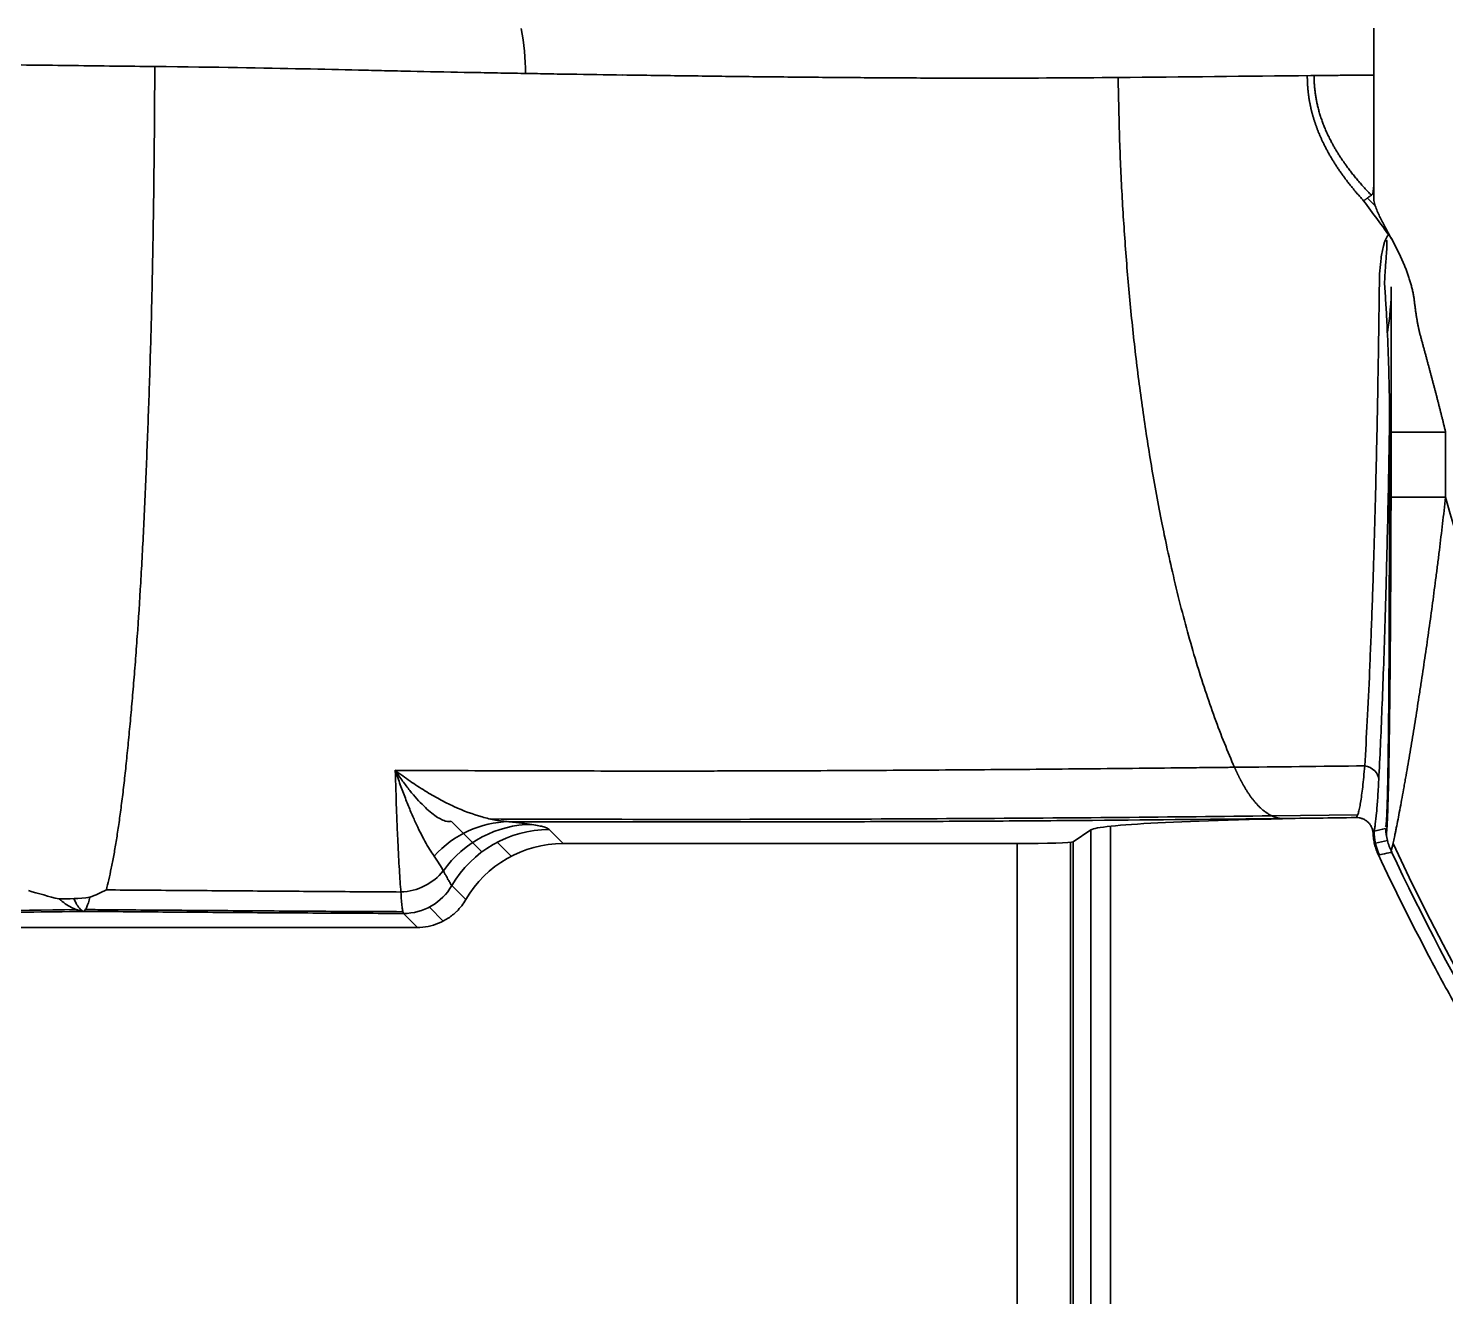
# Model space of a CAD drawing. Header units: millimetres. Extents: x -297 to 297, y -210 to 210.
# Drawn here: x -85.18 to -59.84, y 3 to 25.67 of the extents above; entities that cross this region are included whole.
import ezdxf

# ---------------------------------------------------------------- set-up
doc = ezdxf.new("R2010")
doc.units = ezdxf.units.MM
doc.layers.add('粗实线层', color=7, linetype='Continuous', lineweight=35)

msp = doc.modelspace()

# ---------------------------------------------------------------- linework, layer by layer
at = {"layer": '粗实线层'}
for p, q in [((-61.131, 25.67), (-61.131, 24.835)), ((-61.131, 24.835), (-61.131, 22.832)), ((-60.816, 21.046), (-60.816, 17.29)), ((-60.849, 18.453), (-60.849, 17.29)), ((-59.845, 18.453), (-60.849, 18.453)), ((-59.845, 17.29), (-59.845, 18.453)), ((-59.845, 17.29), (-60.849, 17.29)), ((-77.62, 11.498), (-77.237, 11.115)), ((-65.834, -38.33), (-65.834, 11.407)), ((-62.952, 11.593), (-61.417, 11.61)), ((-75.618, 11.097), (-75.869, 11.348)), ((-66.184, 11.343), (-66.502, 11.13)), ((-66.184, 11.343), (-66.184, -38.33)), ((-60.886, 11.153), (-61.1, 11.106)), ((-77.237, 11.115), (-77.07, 10.948)), ((-76.547, 10.87), (-76.797, 11.12)), ((-67.501, 11.097), (-75.618, 11.097)), ((-67.501, -38.33), (-67.501, 11.097)), ((-66.552, 11.121), (-66.552, -38.33)), ((-66.502, 11.13), (-66.502, -38.33)), ((-61.1, 11.104), (-61.118, 11.1)), ((-77.605, 10.348), (-77.355, 10.098)), ((-78.009, 9.962), (-77.759, 9.713)), ((-78.473, 9.848), (-78.223, 9.599)), ((-78.226, 9.599), (-135.23, 9.599))]:
    msp.add_line(p, q, dxfattribs=at)
msp.add_arc((-20.639, 29.794), 44.284, 204.9684, 259.7773, dxfattribs=at)
for centre, major_axis, ratio, start_param, end_param in [((-61.341, 12.24), (-0.301, 0.016), 0.831005, 3.204373, 4.589838), ((-76.587, 9.481), (-0.18, -2.002), 0.931823, 3.237906, 4.030574), ((-76.177, 9.432), (-0.316, -1.985), 0.976142, 3.303022, 4.239956), ((-59.158, 11.33), (7.035, 0), 0.034921, 2.00497, 3.089233), ((-75.869, 9.339), (-1.421, -1.421), 0.998783, 3.9276, 4.971005), ((-60.119, 11.321), (0.218, -0.981), 0.999361, 4.493702, 4.931076), ((-75.616, 9.086), (-1.423, 1.423), 0.998783, 5.498396, 6.541802), ((-67.501, 11.132), (1, 0), 0.034921, 4.712389, 6.230825), ((-78.55, 11.198), (0.997, 0.123), 0.96164, 4.626582, 5.500981), ((-78.473, 10.853), (0.711, 0.711), 0.998783, 3.9276, 4.971005), ((-78.225, 10.604), (-0.712, 0.712), 0.998783, 3.132727, 3.400209)]:
    msp.add_ellipse(centre, major_axis=major_axis, ratio=ratio, start_param=start_param, end_param=end_param, dxfattribs=at)
for points, degree in [([(-76.369, 25.669), (-76.314, 25.394), (-76.289, 25.126), (-76.289, 24.863)], 3), ([(-82.916, 24.987), (-83.154, 24.989), (-83.634, 24.995), (-84.368, 25.004), (-85.115, 25.013), (-85.87, 25.021), (-86.619, 25.028), (-87.338, 25.033), (-88.031, 25.034), (-88.481, 25.032), (-88.703, 25.031)], 3), ([(-61.131, 24.835), (-62.257, 24.825)], 1), ([(-62.257, 24.824), (-63.404, 24.813), (-64.551, 24.802), (-65.697, 24.791)], 3), ([(-61.131, 22.645), (-61.131, 22.708), (-61.131, 22.77), (-61.131, 22.833)], 3), ([(-60.812, 21.914), (-60.981, 22.139), (-61.147, 22.363), (-61.31, 22.587)], 3), ([(-61.101, 22.49), (-61.149, 22.538), (-61.196, 22.587), (-61.243, 22.636)], 3), ([(-60.886, 20.23), (-60.839, 20.505), (-60.816, 20.777), (-60.816, 21.047)], 3), ([(-61.291, 12.486), (-62.067, 12.478), (-62.842, 12.47), (-63.618, 12.461)], 3), ([(-62.788, 11.545), (-62.565, 11.548), (-62.341, 11.55), (-62.118, 11.553)], 3), ([(-62.118, 11.553), (-61.898, 11.556), (-61.674, 11.56), (-61.445, 11.563)], 3), ([(-61.123, 11.321), (-61.129, 11.301), (-61.136, 11.287), (-61.142, 11.279)], 3), ([(-60.917, 11.367), (-60.986, 11.352), (-61.054, 11.337), (-61.123, 11.321)], 3), ([(-61.047, 10.894), (-61.041, 10.894), (-61.034, 10.894), (-61.029, 10.896)], 3), ([(-84.626, 10.108), (-84.81, 10.152), (-84.994, 10.202), (-85.176, 10.259)], 3), ([(-84.075, 10.137), (-84.271, 10.116), (-84.455, 10.108), (-84.625, 10.108)], 3), ([(-84.076, 10.137), (-83.977, 10.176), (-83.879, 10.22), (-83.781, 10.269)], 3)]:
    msp.add_open_spline(points, degree=degree, dxfattribs=at)
for points, degree, knots in [([(-83.782, 10.272), (-83.752, 10.384), (-83.723, 10.512), (-83.679, 10.728), (-83.664, 10.804), (-83.635, 10.963), (-83.621, 11.047), (-83.593, 11.22), (-83.579, 11.311), (-83.551, 11.5), (-83.538, 11.598), (-83.511, 11.801), (-83.497, 11.907), (-83.471, 12.125), (-83.458, 12.238), (-83.433, 12.471), (-83.421, 12.59), (-83.396, 12.837), (-83.383, 12.964), (-83.359, 13.223), (-83.347, 13.356), (-83.323, 13.629), (-83.311, 13.768), (-83.287, 14.052), (-83.275, 14.198), (-83.252, 14.495), (-83.241, 14.646), (-83.208, 15.11), (-83.187, 15.43), (-83.158, 15.926), (-83.149, 16.093), (-83.131, 16.433), (-83.122, 16.606), (-83.097, 17.128), (-83.081, 17.485), (-83.059, 18.03), (-83.052, 18.213), (-83.037, 18.583), (-83.031, 18.77), (-83.017, 19.147), (-83.011, 19.337), (-82.998, 19.721), (-82.993, 19.915), (-82.976, 20.5), (-82.967, 20.897), (-82.955, 21.499), (-82.951, 21.701), (-82.944, 22.107), (-82.941, 22.311), (-82.932, 22.924), (-82.928, 23.335), (-82.922, 23.954), (-82.92, 24.16), (-82.918, 24.573), (-82.917, 24.78), (-82.916, 24.987)], 3, [0, 0, 0, 0, 0.922497, 0.922497, 1.383746, 1.383746, 1.844995, 1.844995, 2.306243, 2.306243, 2.767492, 2.767492, 3.228741, 3.228741, 3.68999, 3.68999, 4.151238, 4.151238, 4.612487, 4.612487, 5.073736, 5.073736, 5.534984, 5.534984, 5.996233, 5.996233, 6.457482, 6.457482, 7.379979, 7.379979, 7.841228, 7.841228, 8.302476, 8.302476, 9.224974, 9.224974, 9.686223, 9.686223, 10.147471, 10.147471, 10.60872, 10.60872, 11.069969, 11.069969, 11.992466, 11.992466, 12.453715, 12.453715, 12.914963, 12.914963, 13.837461, 13.837461, 14.298709, 14.298709, 14.759958, 14.759958, 14.759958, 14.759958]), ([(-74.549, 24.835), (-74.861, 24.839), (-75.174, 24.844), (-75.645, 24.852), (-75.803, 24.854), (-76.118, 24.86), (-76.276, 24.863), (-76.591, 24.868), (-76.828, 24.872), (-77.067, 24.877), (-77.226, 24.88), (-77.306, 24.881), (-77.707, 24.889), (-78.029, 24.895), (-78.422, 24.904), (-78.5, 24.905), (-78.655, 24.909), (-78.886, 24.914), (-79.426, 24.927), (-80.557, 24.953), (-81.8, 24.975), (-82.916, 24.987)], 3, [0, 0, 0, 0, 1.046103, 1.046103, 1.569154, 1.569154, 2.092206, 2.092206, 2.615257, 2.876783, 2.876783, 3.138308, 3.138308, 4.184411, 4.184411, 4.445937, 4.445937, 4.707463, 5.230514, 6.276617, 8.368823, 8.368823, 8.368823, 8.368823]), ([(-74.549, 24.836), (-74.169, 24.83), (-73.413, 24.82), (-72.667, 24.811), (-72.11, 24.804), (-71.925, 24.802), (-71.556, 24.799), (-71.189, 24.795), (-70.825, 24.792), (-70.462, 24.789), (-70.282, 24.788), (-69.745, 24.784), (-69.389, 24.782), (-68.672, 24.78), (-67.59, 24.778), (-66.472, 24.784), (-65.697, 24.791)], 3, [0, 0, 0, 0, 1.106459, 2.212918, 2.212918, 2.766147, 2.766147, 3.319377, 3.872606, 3.872606, 4.425836, 4.425836, 5.532294, 5.532294, 6.638753, 8.851671, 8.851671, 8.851671, 8.851671]), ([(-61.31, 22.587), (-61.327, 22.606), (-61.361, 22.643), (-61.411, 22.699), (-61.459, 22.756), (-61.506, 22.812), (-61.552, 22.869), (-61.596, 22.925), (-61.639, 22.982), (-61.68, 23.038), (-61.721, 23.095), (-61.759, 23.151), (-61.797, 23.208), (-61.833, 23.264), (-61.868, 23.321), (-61.902, 23.377), (-61.934, 23.433), (-61.965, 23.49), (-61.994, 23.546), (-62.017, 23.592), (-62.034, 23.626), (-62.045, 23.649), (-62.056, 23.672), (-62.066, 23.695), (-62.076, 23.718), (-62.087, 23.741), (-62.096, 23.764), (-62.106, 23.787), (-62.116, 23.81), (-62.125, 23.833), (-62.134, 23.857), (-62.143, 23.88), (-62.151, 23.903), (-62.16, 23.926), (-62.168, 23.949), (-62.176, 23.972), (-62.183, 23.995), (-62.191, 24.018), (-62.198, 24.041), (-62.205, 24.064), (-62.212, 24.087), (-62.219, 24.11), (-62.225, 24.133), (-62.231, 24.156), (-62.237, 24.179), (-62.243, 24.203), (-62.249, 24.226), (-62.254, 24.249), (-62.259, 24.272), (-62.264, 24.295), (-62.269, 24.318), (-62.273, 24.341), (-62.277, 24.364), (-62.281, 24.387), (-62.285, 24.41), (-62.289, 24.433), (-62.292, 24.456), (-62.295, 24.479), (-62.298, 24.502), (-62.301, 24.525), (-62.303, 24.548), (-62.306, 24.571), (-62.308, 24.594), (-62.31, 24.617), (-62.311, 24.64), (-62.313, 24.663), (-62.314, 24.686), (-62.315, 24.709), (-62.316, 24.732), (-62.316, 24.755), (-62.317, 24.778), (-62.317, 24.801), (-62.317, 24.816), (-62.317, 24.824)], 3, [0, 0, 0, 0, 0.076237, 0.151572, 0.226017, 0.299588, 0.372298, 0.444162, 0.515197, 0.585418, 0.65484, 0.723481, 0.791358, 0.858489, 0.924891, 0.990582, 1.055583, 1.119912, 1.18359, 1.246637, 1.272272, 1.297812, 1.323259, 1.348613, 1.373877, 1.399052, 1.42414, 1.449141, 1.474059, 1.498893, 1.523646, 1.54832, 1.572915, 1.597434, 1.621878, 1.646249, 1.670549, 1.694779, 1.71894, 1.743035, 1.767065, 1.791032, 1.814937, 1.838783, 1.862571, 1.886303, 1.909981, 1.933606, 1.95718, 1.980705, 2.004182, 2.027615, 2.051004, 2.074351, 2.097658, 2.120927, 2.14416, 2.167359, 2.190525, 2.21366, 2.236767, 2.259847, 2.282902, 2.305934, 2.328945, 2.351937, 2.374911, 2.39787, 2.420816, 2.44375, 2.466674, 2.489591, 2.512502, 2.512502, 2.512502, 2.512502]), ([(-62.195, 24.824), (-62.199, 24.237), (-61.895, 23.655), (-61.641, 23.168), (-61.172, 22.687)], 2, [0, 0, 0, 1.213578, 1.213578, 2.427156, 2.427156, 2.427156]), ([(-61.172, 22.687), (-61.145, 22.705), (-61.141, 22.738), (-61.136, 22.785), (-61.131, 22.832)], 2, [0, 0, 0, 0.0607702, 0.0607702, 0.1558263, 0.1558263, 0.1558263]), ([(-61.172, 22.687), (-61.177, 22.684), (-61.187, 22.677), (-61.201, 22.666), (-61.215, 22.657), (-61.228, 22.647), (-61.241, 22.638), (-61.254, 22.628), (-61.266, 22.62), (-61.277, 22.611), (-61.289, 22.603), (-61.3, 22.595), (-61.307, 22.59), (-61.31, 22.587)], 3, [0, 0, 0, 0, 0.0175942, 0.0347633, 0.0515083, 0.0678304, 0.0837305, 0.0992096, 0.1142687, 0.1289087, 0.1431305, 0.1569351, 0.1703232, 0.1703232, 0.1703232, 0.1703232]), ([(-61.131, 22.645), (-61.131, 22.628), (-61.13, 22.611), (-61.124, 22.578), (-61.121, 22.561), (-61.112, 22.529), (-61.108, 22.512), (-61.097, 22.48), (-61.091, 22.464), (-61.073, 22.417), (-61.06, 22.386), (-61.032, 22.324), (-61.017, 22.294), (-60.994, 22.249), (-60.986, 22.234), (-60.971, 22.204), (-60.947, 22.159), (-60.924, 22.114), (-60.876, 22.024), (-60.844, 21.965), (-60.812, 21.905)], 3, [0, 0, 0, 0, 0.0506953, 0.0506953, 0.1013907, 0.1013907, 0.152086, 0.152086, 0.2027814, 0.2027814, 0.3041721, 0.3041721, 0.4055627, 0.4055627, 0.4562581, 0.4562581, 0.5069534, 0.6083441, 0.6083441, 0.8111255, 0.8111255, 0.8111255, 0.8111255]), ([(-60.864, 21.983), (-60.871, 21.977), (-60.877, 21.969), (-60.888, 21.954), (-60.893, 21.946), (-60.907, 21.922), (-60.914, 21.905), (-60.928, 21.87), (-60.935, 21.852), (-60.946, 21.817), (-60.951, 21.798), (-60.965, 21.744), (-60.973, 21.707), (-60.987, 21.633), (-60.993, 21.596), (-61.008, 21.485), (-61.016, 21.411), (-61.026, 21.261), (-61.029, 21.186), (-61.029, 21.111)], 3, [0, 0, 0, 0, 0.0281269, 0.0281269, 0.0562538, 0.0562538, 0.1125077, 0.1125077, 0.1687615, 0.1687615, 0.2250154, 0.2250154, 0.337523, 0.337523, 0.4500307, 0.4500307, 0.6750461, 0.6750461, 0.9000615, 0.9000615, 0.9000615, 0.9000615]), ([(-60.9, 21.881), (-60.897, 21.873), (-60.896, 21.865), (-60.895, 21.848), (-60.894, 21.84), (-60.894, 21.815), (-60.894, 21.799), (-60.895, 21.749), (-60.897, 21.716), (-60.902, 21.651), (-60.904, 21.618), (-60.909, 21.553), (-60.911, 21.52), (-60.919, 21.423), (-60.923, 21.358), (-60.929, 21.261), (-60.931, 21.229), (-60.934, 21.165), (-60.935, 21.133), (-60.937, 21.1)], 3, [0, 0, 0, 0, 0.0244583, 0.0244583, 0.0489167, 0.0489167, 0.0978334, 0.0978334, 0.1956667, 0.1956667, 0.2935001, 0.2935001, 0.3913334, 0.3913334, 0.5870002, 0.5870002, 0.6848335, 0.6848335, 0.7826669, 0.7826669, 0.7826669, 0.7826669]), ([(-59.845, 18.453), (-59.847, 18.462), (-59.852, 18.481), (-59.859, 18.51), (-59.866, 18.539), (-59.873, 18.567), (-59.88, 18.596), (-59.887, 18.625), (-59.894, 18.654), (-59.901, 18.683), (-59.909, 18.711), (-59.916, 18.74), (-59.923, 18.769), (-59.93, 18.798), (-59.938, 18.827), (-59.945, 18.856), (-59.952, 18.885), (-59.96, 18.914), (-59.967, 18.944), (-59.975, 18.973), (-59.982, 19.002), (-59.99, 19.031), (-59.997, 19.061), (-60.005, 19.09), (-60.013, 19.12), (-60.02, 19.149), (-60.028, 19.179), (-60.036, 19.208), (-60.044, 19.238), (-60.051, 19.268), (-60.059, 19.297), (-60.067, 19.327), (-60.075, 19.357), (-60.083, 19.387), (-60.091, 19.417), (-60.099, 19.447), (-60.107, 19.477), (-60.115, 19.508), (-60.123, 19.538), (-60.131, 19.568), (-60.139, 19.599), (-60.147, 19.629), (-60.156, 19.66), (-60.164, 19.69), (-60.172, 19.721), (-60.18, 19.752), (-60.189, 19.783), (-60.197, 19.814), (-60.205, 19.845), (-60.214, 19.876), (-60.222, 19.907), (-60.231, 19.938), (-60.239, 19.969), (-60.248, 20.001), (-60.256, 20.032), (-60.265, 20.064), (-60.273, 20.095), (-60.282, 20.127), (-60.291, 20.159), (-60.299, 20.189), (-60.307, 20.217), (-60.313, 20.243), (-60.32, 20.27), (-60.326, 20.298), (-60.332, 20.326), (-60.338, 20.354), (-60.344, 20.383), (-60.349, 20.413), (-60.354, 20.443), (-60.359, 20.473), (-60.365, 20.504), (-60.369, 20.535), (-60.374, 20.567), (-60.379, 20.599), (-60.383, 20.632), (-60.388, 20.665), (-60.392, 20.698), (-60.397, 20.733), (-60.401, 20.767), (-60.406, 20.802), (-60.41, 20.838), (-60.415, 20.873), (-60.421, 20.909), (-60.428, 20.944), (-60.435, 20.98), (-60.444, 21.016), (-60.452, 21.051), (-60.462, 21.087), (-60.472, 21.123), (-60.483, 21.159), (-60.494, 21.195), (-60.506, 21.231), (-60.518, 21.267), (-60.531, 21.303), (-60.545, 21.339), (-60.559, 21.375), (-60.573, 21.411), (-60.588, 21.447), (-60.603, 21.483), (-60.619, 21.52), (-60.635, 21.556), (-60.652, 21.592), (-60.668, 21.628), (-60.686, 21.664), (-60.703, 21.7), (-60.721, 21.736), (-60.738, 21.772), (-60.756, 21.808), (-60.775, 21.843), (-60.793, 21.879), (-60.806, 21.902), (-60.812, 21.914)], 3, [0, 0, 0, 0, 0.029431, 0.058894, 0.088391, 0.117923, 0.147492, 0.177099, 0.206744, 0.23643, 0.266158, 0.295929, 0.325744, 0.355604, 0.385511, 0.415466, 0.44547, 0.475524, 0.505629, 0.535787, 0.565998, 0.596264, 0.626585, 0.656963, 0.687399, 0.717894, 0.748448, 0.779063, 0.80974, 0.84048, 0.871284, 0.902152, 0.933086, 0.964087, 0.995155, 1.026292, 1.057498, 1.088774, 1.120121, 1.15154, 1.183033, 1.214598, 1.246239, 1.277954, 1.309746, 1.341615, 1.373562, 1.405587, 1.437691, 1.469876, 1.502141, 1.534488, 1.566918, 1.59943, 1.632026, 1.664707, 1.697473, 1.730325, 1.763263, 1.796289, 1.823315, 1.850727, 1.878536, 1.906748, 1.935371, 1.964413, 1.993878, 2.023773, 2.054103, 2.084873, 2.116088, 2.147751, 2.179865, 2.212434, 2.245462, 2.278949, 2.312899, 2.347313, 2.382192, 2.417539, 2.453294, 2.48922, 2.525303, 2.561553, 2.59798, 2.634592, 2.671397, 2.7084, 2.745606, 2.78302, 2.820645, 2.858484, 2.896536, 2.934803, 2.973285, 3.011979, 3.050884, 3.089997, 3.129315, 3.168812, 3.208427, 3.248147, 3.287961, 3.327856, 3.367819, 3.407832, 3.447879, 3.487941, 3.527995, 3.568018, 3.607983, 3.607983, 3.607983, 3.607983]), ([(-61.029, 21.111), (-61.031, 21), (-61.032, 20.89), (-61.034, 20.726), (-61.035, 20.671), (-61.036, 20.562), (-61.04, 20.289), (-61.044, 20.021), (-61.054, 19.384), (-61.061, 18.969), (-61.078, 18.158), (-61.096, 17.366), (-61.117, 16.611), (-61.129, 16.197), (-61.131, 16.151), (-61.134, 16.06), (-61.135, 16.014), (-61.139, 15.878), (-61.148, 15.609), (-61.157, 15.347), (-61.167, 15.09), (-61.17, 15.005), (-61.176, 14.837), (-61.18, 14.754), (-61.19, 14.507), (-61.196, 14.346), (-61.217, 13.875), (-61.231, 13.577), (-61.26, 13.009), (-61.276, 12.74), (-61.291, 12.486)], 3, [0, 0, 0, 0, 0.269671, 0.269671, 0.404506, 0.404506, 0.539342, 1.078683, 1.078683, 2.157367, 2.157367, 3.23605, 4.314734, 4.314734, 4.449569, 4.449569, 4.584405, 4.584405, 4.854075, 5.393417, 5.393417, 5.663088, 5.663088, 5.932759, 5.932759, 6.4721, 6.4721, 7.550784, 7.550784, 8.629467, 8.629467, 8.629467, 8.629467]), ([(-60.937, 21.098), (-60.929, 20.986), (-60.921, 20.874), (-60.908, 20.65), (-60.901, 20.539), (-60.884, 20.205), (-60.874, 19.984), (-60.859, 19.543), (-60.854, 19.323), (-60.847, 18.887), (-60.847, 18.669), (-60.849, 18.453)], 3, [0, 0, 0, 0, 0.33087, 0.33087, 0.661741, 0.661741, 1.323482, 1.323482, 1.985222, 1.985222, 2.646963, 2.646963, 2.646963, 2.646963]), ([(-61.04, 12.24), (-61.03, 12.435), (-61.01, 12.843), (-60.982, 13.504), (-60.955, 14.214), (-60.938, 14.721), (-60.922, 15.244), (-60.914, 15.514), (-60.905, 15.863), (-60.903, 15.933), (-60.9, 16.074), (-60.894, 16.287), (-60.889, 16.503), (-60.879, 16.938), (-60.866, 17.529), (-60.855, 18.142), (-60.849, 18.453)], 3, [0, 0, 0, 0, 0.77704, 1.55408, 2.33112, 3.10816, 3.10816, 3.885201, 3.885201, 4.079461, 4.079461, 4.273721, 4.662241, 4.662241, 5.439281, 6.216321, 6.216321, 6.216321, 6.216321]), ([(-60.849, 17.29), (-60.849, 17.015), (-60.85, 16.74), (-60.85, 16.19), (-60.851, 15.914), (-60.852, 15.365), (-60.853, 15.092), (-60.855, 14.682), (-60.855, 14.546), (-60.857, 14.274), (-60.857, 14.138), (-60.859, 13.867), (-60.86, 13.733), (-60.862, 13.466), (-60.864, 13.333), (-60.866, 13.071), (-60.868, 12.941), (-60.871, 12.684), (-60.873, 12.557), (-60.876, 12.401), (-60.876, 12.37), (-60.877, 12.309), (-60.878, 12.278), (-60.88, 12.188), (-60.881, 12.129), (-60.884, 12.015), (-60.885, 11.959), (-60.888, 11.852), (-60.89, 11.8), (-60.892, 11.738), (-60.892, 11.726), (-60.893, 11.702), (-60.894, 11.69), (-60.895, 11.655), (-60.896, 11.633), (-60.899, 11.57), (-60.901, 11.533), (-60.903, 11.493), (-60.904, 11.486), (-60.905, 11.471), (-60.906, 11.465), (-60.907, 11.446), (-60.909, 11.435), (-60.912, 11.409), (-60.914, 11.4), (-60.917, 11.399)], 3, [0, 0, 0, 0, 0.736655, 0.736655, 1.473311, 1.473311, 2.209966, 2.209966, 2.578294, 2.578294, 2.946622, 2.946622, 3.314949, 3.314949, 3.683277, 3.683277, 4.051605, 4.051605, 4.419932, 4.419932, 4.512014, 4.512014, 4.604096, 4.604096, 4.78826, 4.78826, 4.972424, 4.972424, 5.156588, 5.156588, 5.202629, 5.202629, 5.24867, 5.24867, 5.340751, 5.340751, 5.524915, 5.524915, 5.570956, 5.570956, 5.616997, 5.616997, 5.709079, 5.709079, 5.893243, 5.893243, 5.893243, 5.893243]), ([(-60.82, 17.29), (-60.822, 16.918), (-60.823, 16.546), (-60.826, 15.81), (-60.828, 15.445), (-60.833, 14.716), (-60.836, 14.352), (-60.843, 13.638), (-60.847, 13.286), (-60.857, 12.604), (-60.863, 12.272), (-60.875, 11.825), (-60.879, 11.687), (-60.889, 11.447), (-60.895, 11.343), (-60.902, 11.26), (-60.903, 11.249), (-60.904, 11.239)], 3, [0, 0, 0, 0, 1.006483, 1.006483, 1.997735, 1.997735, 2.988988, 2.988988, 3.98024, 3.98024, 4.971492, 4.971492, 5.467118, 5.467118, 5.962745, 5.962745, 6.053006, 6.053006, 6.053006, 6.053006]), ([(-60.822, 10.973), (-60.82, 10.974), (-60.816, 10.982), (-60.808, 11.007), (-60.803, 11.026), (-60.796, 11.055), (-60.794, 11.061), (-60.791, 11.074), (-60.786, 11.095), (-60.781, 11.118), (-60.77, 11.167), (-60.762, 11.204), (-60.749, 11.265), (-60.745, 11.287), (-60.735, 11.332), (-60.731, 11.355), (-60.716, 11.427), (-60.706, 11.478), (-60.676, 11.637), (-60.654, 11.752), (-60.62, 11.937), (-60.608, 12.001), (-60.591, 12.098), (-60.585, 12.131), (-60.573, 12.197), (-60.567, 12.231), (-60.538, 12.399), (-60.514, 12.537), (-60.466, 12.818), (-60.443, 12.961), (-60.395, 13.253), (-60.371, 13.401), (-60.336, 13.626), (-60.324, 13.701), (-60.307, 13.815), (-60.301, 13.853), (-60.289, 13.93), (-60.283, 13.968), (-60.254, 14.159), (-60.231, 14.313), (-60.164, 14.775), (-60.12, 15.086), (-60.057, 15.555), (-60.037, 15.712), (-60.006, 15.948), (-59.996, 16.027), (-59.976, 16.185), (-59.966, 16.263), (-59.918, 16.658), (-59.881, 16.974), (-59.845, 17.29)], 3, [0, 0, 0, 0, 0.199869, 0.199869, 0.399738, 0.399738, 0.449705, 0.449705, 0.499673, 0.599607, 0.599607, 0.799476, 0.799476, 0.899411, 0.899411, 0.999345, 0.999345, 1.199214, 1.199214, 1.598953, 1.598953, 1.798822, 1.798822, 1.898756, 1.898756, 1.998691, 1.998691, 2.398429, 2.398429, 2.798167, 2.798167, 3.197905, 3.197905, 3.397774, 3.397774, 3.497709, 3.497709, 3.597643, 3.597643, 3.997382, 3.997382, 4.796858, 4.796858, 5.196596, 5.196596, 5.396465, 5.396465, 5.596334, 5.596334, 6.395811, 6.395811, 6.395811, 6.395811]), ([(-28.267, -12.501), (-32.538, -11.73), (-36.6, -10.08), (-43.998, -5.74), (-47.372, -3.072), (-54.809, 4.958), (-58.098, 10.945), (-59.845, 17.29)], 3, [0, 0, 0, 0, 12.729416, 12.729416, 25.458832, 25.458832, 45.645941, 45.645941, 45.645941, 45.645941]), ([(-63.618, 12.461), (-63.622, 12.461), (-63.627, 12.461), (-63.636, 12.461), (-63.651, 12.461), (-63.684, 12.461), (-63.75, 12.46), (-63.882, 12.458), (-64.147, 12.456), (-64.678, 12.45), (-65.134, 12.445), (-66.049, 12.436), (-66.661, 12.43), (-67.584, 12.422), (-67.893, 12.42), (-68.512, 12.415), (-68.823, 12.413), (-69.446, 12.409), (-69.758, 12.407), (-70.385, 12.403), (-70.699, 12.402), (-71.329, 12.399), (-71.645, 12.398), (-72.12, 12.397), (-72.358, 12.396), (-72.597, 12.396), (-72.756, 12.396), (-72.836, 12.395), (-73.552, 12.394), (-74.188, 12.394), (-75.14, 12.395), (-75.457, 12.396), (-76.091, 12.397), (-76.407, 12.398), (-77.04, 12.4), (-77.356, 12.401), (-77.83, 12.403), (-77.988, 12.404), (-78.303, 12.405), (-78.461, 12.406), (-78.618, 12.407)], 3, [0, 0, 0, 0, 0.01465, 0.01465, 0.029299, 0.058598, 0.117196, 0.234392, 0.468785, 0.937569, 1.875138, 1.875138, 3.750277, 3.750277, 4.687846, 4.687846, 5.625415, 5.625415, 6.562984, 6.562984, 7.500553, 7.500553, 8.438123, 8.438123, 8.906907, 9.1413, 9.1413, 9.375692, 9.375692, 11.25083, 11.25083, 12.188399, 12.188399, 13.125969, 13.125969, 14.063538, 14.063538, 14.532322, 14.532322, 15.001107, 15.001107, 15.001107, 15.001107]), ([(-62.788, 11.545), (-62.795, 11.546), (-62.809, 11.548), (-62.829, 11.552), (-62.849, 11.556), (-62.868, 11.561), (-62.888, 11.567), (-62.907, 11.574), (-62.926, 11.581), (-62.945, 11.59), (-62.963, 11.598), (-62.981, 11.608), (-62.999, 11.618), (-63.017, 11.628), (-63.034, 11.639), (-63.051, 11.651), (-63.068, 11.663), (-63.084, 11.676), (-63.101, 11.688), (-63.117, 11.702), (-63.132, 11.715), (-63.148, 11.729), (-63.163, 11.744), (-63.178, 11.758), (-63.193, 11.773), (-63.207, 11.788), (-63.221, 11.804), (-63.235, 11.819), (-63.248, 11.835), (-63.262, 11.85), (-63.275, 11.866), (-63.287, 11.882), (-63.3, 11.898), (-63.312, 11.915), (-63.324, 11.931), (-63.336, 11.947), (-63.347, 11.963), (-63.358, 11.979), (-63.369, 11.995), (-63.38, 12.011), (-63.39, 12.027), (-63.4, 12.043), (-63.41, 12.059), (-63.42, 12.075), (-63.429, 12.09), (-63.438, 12.105), (-63.447, 12.121), (-63.456, 12.135), (-63.464, 12.15), (-63.472, 12.165), (-63.48, 12.179), (-63.488, 12.193), (-63.495, 12.207), (-63.502, 12.221), (-63.509, 12.234), (-63.516, 12.247), (-63.523, 12.259), (-63.529, 12.272), (-63.535, 12.284), (-63.541, 12.296), (-63.546, 12.307), (-63.552, 12.318), (-63.557, 12.329), (-63.562, 12.339), (-63.566, 12.349), (-63.571, 12.358), (-63.575, 12.368), (-63.579, 12.376), (-63.583, 12.385), (-63.587, 12.393), (-63.59, 12.4), (-63.594, 12.407), (-63.597, 12.414), (-63.599, 12.42), (-63.602, 12.426), (-63.604, 12.432), (-63.607, 12.436), (-63.609, 12.441), (-63.61, 12.445), (-63.612, 12.449), (-63.613, 12.452), (-63.615, 12.454), (-63.616, 12.457), (-63.616, 12.459), (-63.617, 12.46), (-63.617, 12.461), (-63.617, 12.461), (-63.618, 12.461)], 3, [0, 0, 0, 0, 0.029961, 0.059568, 0.088823, 0.117725, 0.146273, 0.174469, 0.202311, 0.229801, 0.256937, 0.283721, 0.310151, 0.336228, 0.361953, 0.387324, 0.412342, 0.437007, 0.46132, 0.485279, 0.508885, 0.532138, 0.555038, 0.577585, 0.599779, 0.62162, 0.643108, 0.664243, 0.685025, 0.705454, 0.725529, 0.745252, 0.764622, 0.783639, 0.802302, 0.820613, 0.83857, 0.856175, 0.873427, 0.890325, 0.906871, 0.923063, 0.938902, 0.954389, 0.969522, 0.984302, 0.99873, 1.012804, 1.026525, 1.039893, 1.052909, 1.065571, 1.07788, 1.089836, 1.101439, 1.112689, 1.123586, 1.13413, 1.144321, 1.154158, 1.163643, 1.172775, 1.181554, 1.18998, 1.198052, 1.205772, 1.213138, 1.220152, 1.226813, 1.23312, 1.239075, 1.244676, 1.249925, 1.25482, 1.259362, 1.263552, 1.267388, 1.270871, 1.274002, 1.276779, 1.279203, 1.281274, 1.282992, 1.284357, 1.285369, 1.286028, 1.286334, 1.286334, 1.286334, 1.286334]), ([(-61.291, 12.486), (-61.303, 12.345), (-61.315, 12.221), (-61.339, 12.004), (-61.352, 11.91), (-61.368, 11.813), (-61.371, 11.795), (-61.378, 11.76), (-61.381, 11.743), (-61.391, 11.697), (-61.398, 11.67), (-61.411, 11.625), (-61.418, 11.607), (-61.431, 11.578), (-61.438, 11.568), (-61.445, 11.563)], 3, [0, 0, 0, 0, 0.2355761, 0.2355761, 0.4711523, 0.4711523, 0.5300463, 0.5300463, 0.5889404, 0.5889404, 0.7067284, 0.7067284, 0.8245165, 0.8245165, 0.9423046, 0.9423046, 0.9423046, 0.9423046]), ([(-78.618, 12.407), (-78.574, 12.34), (-78.53, 12.276), (-78.443, 12.155), (-78.399, 12.099), (-78.272, 11.939), (-78.189, 11.847), (-78.031, 11.692), (-77.955, 11.629), (-77.817, 11.536), (-77.756, 11.507), (-77.671, 11.488), (-77.642, 11.488), (-77.62, 11.498)], 3, [0, 0, 0, 0, 0.149231, 0.149231, 0.298463, 0.298463, 0.596926, 0.596926, 0.895389, 0.895389, 1.193851, 1.193851, 1.396414, 1.396414, 1.396414, 1.396414]), ([(-76.587, 11.489), (-76.665, 11.494), (-76.744, 11.504), (-76.903, 11.532), (-76.984, 11.551), (-77.23, 11.62), (-77.398, 11.682), (-77.654, 11.8), (-77.74, 11.843), (-77.871, 11.913), (-77.914, 11.938), (-78.002, 11.988), (-78.045, 12.014), (-78.177, 12.095), (-78.265, 12.153), (-78.397, 12.244), (-78.463, 12.291), (-78.541, 12.348), (-78.58, 12.377), (-78.596, 12.39), (-78.607, 12.398), (-78.613, 12.402), (-78.618, 12.407)], 3, [0, 0, 0, 0, 0.282327, 0.282327, 0.564654, 0.564654, 1.129307, 1.129307, 1.411634, 1.411634, 1.552797, 1.552797, 1.693961, 1.693961, 1.976288, 1.976288, 2.117451, 2.188033, 2.223324, 2.240969, 2.240969, 2.258614, 2.258614, 2.258614, 2.258614]), ([(-78.618, 12.407), (-78.616, 12.401), (-78.615, 12.396), (-78.611, 12.384), (-78.605, 12.368), (-78.592, 12.33), (-78.566, 12.254), (-78.543, 12.191), (-78.498, 12.066), (-78.468, 11.986), (-78.423, 11.871), (-78.408, 11.833), (-78.379, 11.759), (-78.364, 11.723), (-78.319, 11.617), (-78.29, 11.549), (-78.202, 11.356), (-78.144, 11.241), (-78.031, 11.037), (-77.976, 10.948), (-77.922, 10.873)], 3, [0, 0, 0, 0, 0.013201, 0.013201, 0.026402, 0.052803, 0.105606, 0.211212, 0.211212, 0.422424, 0.422424, 0.528031, 0.528031, 0.633637, 0.633637, 0.844849, 0.844849, 1.267273, 1.267273, 1.689698, 1.689698, 1.689698, 1.689698]), ([(-78.618, 12.407), (-78.611, 12.163), (-78.604, 11.935), (-78.592, 11.615), (-78.588, 11.512), (-78.582, 11.364), (-78.58, 11.315), (-78.576, 11.22), (-78.574, 11.174), (-78.563, 10.946), (-78.554, 10.781), (-78.536, 10.482), (-78.527, 10.349), (-78.518, 10.232)], 3, [0, 0, 0, 0, 0.544278, 0.544278, 0.816417, 0.816417, 0.952486, 0.952486, 1.088556, 1.088556, 1.632833, 1.632833, 2.177111, 2.177111, 2.177111, 2.177111]), ([(-61.123, 11.321), (-61.12, 11.337), (-61.116, 11.356), (-61.108, 11.4), (-61.105, 11.424), (-61.094, 11.507), (-61.079, 11.639), (-61.066, 11.814), (-61.053, 12.01), (-61.046, 12.119), (-61.04, 12.24)], 3, [0, 0, 0, 0, 0.1153686, 0.1153686, 0.2307372, 0.2307372, 0.4614744, 0.6922116, 0.6922116, 0.9229488, 0.9229488, 0.9229488, 0.9229488]), ([(-62.954, 11.593), (-64.749, 11.572), (-66.567, 11.555), (-69.321, 11.54), (-70.216, 11.536), (-72.001, 11.531), (-72.893, 11.53), (-74.831, 11.531), (-75.876, 11.533), (-76.921, 11.537)], 3, [0, 0, 0, 0, 5.546311, 5.546311, 8.199792, 8.199792, 10.853274, 10.853274, 13.96739, 13.96739, 13.96739, 13.96739]), ([(-76.587, 11.489), (-76.004, 11.488), (-75.419, 11.486), (-74.249, 11.484), (-73.664, 11.484), (-72.93, 11.484), (-72.784, 11.484), (-72.49, 11.485), (-72.051, 11.485), (-71.613, 11.486), (-70.74, 11.488), (-70.16, 11.489), (-69.007, 11.494), (-68.433, 11.497), (-67.576, 11.502), (-67.291, 11.504), (-66.723, 11.508), (-66.439, 11.51), (-65.025, 11.522), (-63.903, 11.533), (-62.788, 11.545)], 3, [0, 0, 0, 0, 1.72491, 1.72491, 3.449821, 3.449821, 3.881048, 3.881048, 4.312276, 5.174731, 5.174731, 6.899642, 6.899642, 8.624552, 8.624552, 9.487007, 9.487007, 10.349462, 10.349462, 13.799283, 13.799283, 13.799283, 13.799283]), ([(-76.177, 11.441), (-76.229, 11.449), (-76.288, 11.457), (-76.389, 11.469), (-76.425, 11.473), (-76.502, 11.481), (-76.543, 11.485), (-76.587, 11.489)], 3, [0, 0, 0, 0, 0.2065327, 0.2065327, 0.3097991, 0.3097991, 0.4130655, 0.4130655, 0.4130655, 0.4130655]), ([(-75.869, 11.348), (-75.877, 11.356), (-75.889, 11.364), (-75.92, 11.379), (-75.94, 11.387), (-75.99, 11.402), (-76.019, 11.41), (-76.089, 11.425), (-76.129, 11.433), (-76.177, 11.441)], 3, [0, 0, 0, 0, 0.0811045, 0.0811045, 0.162209, 0.162209, 0.2433135, 0.2433135, 0.324418, 0.324418, 0.324418, 0.324418]), ([(-61.445, 11.563), (-61.426, 11.563), (-61.408, 11.561), (-61.38, 11.557), (-61.371, 11.555), (-61.353, 11.55), (-61.344, 11.547), (-61.317, 11.537), (-61.3, 11.529), (-61.276, 11.514), (-61.268, 11.509), (-61.253, 11.498), (-61.245, 11.492), (-61.224, 11.472), (-61.211, 11.458), (-61.194, 11.435), (-61.188, 11.427), (-61.178, 11.41), (-61.174, 11.401), (-61.161, 11.375), (-61.155, 11.356), (-61.148, 11.328), (-61.146, 11.318), (-61.143, 11.298), (-61.142, 11.289), (-61.142, 11.279)], 3, [0, 0, 0, 0, 0.0574987, 0.0574987, 0.0862481, 0.0862481, 0.1149975, 0.1149975, 0.1724962, 0.1724962, 0.2012455, 0.2012455, 0.2299949, 0.2299949, 0.2874936, 0.2874936, 0.316243, 0.316243, 0.3449924, 0.3449924, 0.4024911, 0.4024911, 0.4312404, 0.4312404, 0.4599898, 0.4599898, 0.4599898, 0.4599898]), ([(-61.142, 11.279), (-61.14, 11.245), (-61.137, 11.212), (-61.128, 11.146), (-61.122, 11.114), (-61.106, 11.049), (-61.096, 11.017), (-61.074, 10.955), (-61.061, 10.924), (-61.047, 10.894)], 3, [0, 0, 0, 0, 0.0996831, 0.0996831, 0.1993662, 0.1993662, 0.2990493, 0.2990493, 0.3987323, 0.3987323, 0.3987323, 0.3987323]), ([(-60.916, 11.367), (-60.914, 11.294), (-60.904, 11.222), (-60.868, 11.081), (-60.842, 11.012), (-60.809, 10.947)], 3, [0, 0, 0, 0, 0.2184933, 0.2184933, 0.4369866, 0.4369866, 0.4369866, 0.4369866]), ([(-61.047, 10.894), (-60.759, 10.286), (-60.458, 9.683), (-59.986, 8.787), (-59.825, 8.49), (-59.497, 7.899), (-59.329, 7.604), (-59.158, 7.311)], 3, [0, 0, 0, 0, 2.025632, 2.025632, 3.038448, 3.038448, 4.051264, 4.051264, 4.051264, 4.051264]), ([(-61.029, 10.896), (-61.011, 10.899), (-60.993, 10.903), (-60.924, 10.918), (-60.873, 10.929), (-60.822, 10.941)], 3, [0, 0, 0, 0, 0.0542442, 0.0542442, 0.211551, 0.211551, 0.211551, 0.211551]), ([(-60.816, 10.959), (-58.611, 6.281), (-55.6, 1.985), (-48.757, -4.804), (-45.107, -7.469), (-37.178, -11.586), (-32.902, -13.04), (-28.507, -13.832)], 3, [0, 0, 0, 0, 15.503115, 15.503115, 28.903359, 28.903359, 42.303603, 42.303603, 42.303603, 42.303603]), ([(-77.922, 10.873), (-77.887, 10.824), (-77.857, 10.778), (-77.804, 10.69), (-77.78, 10.648), (-77.759, 10.609)], 3, [0, 0, 0, 0, 0.1548786, 0.1548786, 0.3097572, 0.3097572, 0.3097572, 0.3097572]), ([(-77.759, 10.609), (-77.749, 10.591), (-77.739, 10.574), (-77.721, 10.541), (-77.712, 10.526), (-77.689, 10.482), (-77.675, 10.457), (-77.65, 10.413), (-77.639, 10.395), (-77.62, 10.366), (-77.612, 10.355), (-77.605, 10.348)], 3, [0, 0, 0, 0, 0.0379369, 0.0379369, 0.0758738, 0.0758738, 0.1517476, 0.1517476, 0.2276213, 0.2276213, 0.3034951, 0.3034951, 0.3034951, 0.3034951]), ([(-84.189, 9.886), (-84.186, 9.887), (-84.184, 9.889), (-84.179, 9.893), (-84.172, 9.899), (-84.164, 9.908), (-84.15, 9.928), (-84.14, 9.945), (-84.111, 10.008), (-84.093, 10.065), (-84.076, 10.137)], 3, [0, 0, 0, 0, 0.0175214, 0.0175214, 0.0350428, 0.0700856, 0.0700856, 0.1401712, 0.1401712, 0.2803424, 0.2803424, 0.2803424, 0.2803424]), ([(-78.518, 10.232), (-78.739, 10.233), (-78.96, 10.235), (-79.402, 10.238), (-79.623, 10.239), (-80.063, 10.242), (-80.283, 10.244), (-80.723, 10.247), (-80.942, 10.249), (-81.599, 10.253), (-82.036, 10.257), (-82.691, 10.261), (-82.909, 10.263), (-83.345, 10.266), (-83.563, 10.268), (-83.781, 10.269)], 3, [0, 0, 0, 0, 0.657977, 0.657977, 1.315955, 1.315955, 1.973932, 1.973932, 2.631909, 2.631909, 3.947864, 3.947864, 4.605841, 4.605841, 5.263818, 5.263818, 5.263818, 5.263818]), ([(-78.518, 10.232), (-78.511, 10.119), (-78.503, 10.03), (-78.492, 9.934), (-78.488, 9.909), (-78.483, 9.879), (-78.481, 9.871), (-78.477, 9.857), (-78.475, 9.852), (-78.473, 9.848)], 3, [0, 0, 0, 0, 0.1935595, 0.1935595, 0.2903392, 0.2903392, 0.3387291, 0.3387291, 0.387119, 0.387119, 0.387119, 0.387119]), ([(-153.553, 9.64), (-152.822, 9.641), (-152.091, 9.642), (-150.629, 9.642), (-149.898, 9.642), (-148.437, 9.641), (-147.706, 9.641), (-146.244, 9.64), (-145.513, 9.64), (-144.051, 9.639), (-143.32, 9.639), (-142.223, 9.638), (-141.858, 9.638), (-141.127, 9.638), (-140.761, 9.638), (-139.665, 9.638), (-138.934, 9.638), (-137.471, 9.638), (-136.741, 9.639), (-135.279, 9.64), (-134.548, 9.64), (-133.086, 9.641), (-132.355, 9.642), (-130.164, 9.645), (-128.703, 9.647), (-125.783, 9.652), (-124.323, 9.655), (-121.405, 9.662), (-119.947, 9.666), (-117.032, 9.674), (-115.576, 9.678), (-112.664, 9.688), (-111.209, 9.693), (-108.302, 9.704), (-106.849, 9.709), (-104.672, 9.719), (-103.947, 9.722), (-102.859, 9.727), (-102.496, 9.728), (-101.771, 9.731), (-101.409, 9.733), (-100.685, 9.737), (-100.323, 9.738), (-99.6, 9.742), (-99.239, 9.744), (-98.157, 9.75), (-97.438, 9.754), (-96.005, 9.763), (-95.292, 9.768), (-93.871, 9.778), (-93.163, 9.784), (-91.755, 9.796), (-91.055, 9.803), (-89.661, 9.817), (-88.968, 9.824), (-87.934, 9.836), (-87.59, 9.84), (-86.905, 9.849), (-86.563, 9.853), (-85.882, 9.862), (-85.542, 9.867), (-84.864, 9.876), (-84.526, 9.881), (-84.189, 9.886)], 3, [0, 0, 0, 0, 2.167658, 2.167658, 4.335317, 4.335317, 6.502975, 6.502975, 8.670633, 8.670633, 10.838291, 10.838291, 11.922121, 11.922121, 13.00595, 13.00595, 15.173608, 15.173608, 17.341266, 17.341266, 19.508925, 19.508925, 21.676583, 21.676583, 26.011899, 26.011899, 30.347216, 30.347216, 34.682532, 34.682532, 39.017849, 39.017849, 43.353166, 43.353166, 47.688482, 47.688482, 49.85614, 49.85614, 50.93997, 50.93997, 52.023799, 52.023799, 53.107628, 53.107628, 54.191457, 54.191457, 56.359115, 56.359115, 58.526774, 58.526774, 60.694432, 60.694432, 62.86209, 62.86209, 65.029748, 65.029748, 66.113578, 66.113578, 67.197407, 67.197407, 68.281236, 68.281236, 69.365065, 69.365065, 69.365065, 69.365065]), ([(-84.317, 9.918), (-85.436, 9.902), (-86.565, 9.886), (-89.092, 9.854), (-90.498, 9.839), (-93.343, 9.811), (-94.785, 9.8), (-97.68, 9.779), (-99.135, 9.77), (-102.055, 9.755), (-103.518, 9.747), (-106.446, 9.734), (-107.912, 9.727), (-112.311, 9.708), (-115.249, 9.697), (-121.133, 9.677), (-124.079, 9.669), (-129.977, 9.656), (-132.93, 9.651), (-137.362, 9.648), (-138.839, 9.647), (-141.794, 9.647), (-143.271, 9.648), (-147.682, 9.651), (-150.617, 9.654), (-153.55, 9.65)], 3, [0, 0, 0, 0, 3.600444, 3.600444, 7.979933, 7.979933, 12.359421, 12.359421, 16.73891, 16.73891, 21.118398, 21.118398, 25.497886, 25.497886, 34.256863, 34.256863, 43.01584, 43.01584, 51.774817, 51.774817, 56.154306, 56.154306, 60.533794, 60.533794, 69.233169, 69.233169, 69.233169, 69.233169]), ([(-84.625, 10.108), (-84.552, 10.045), (-84.479, 9.994), (-84.388, 9.948), (-84.37, 9.939), (-84.334, 9.924), (-84.297, 9.91), (-84.261, 9.9), (-84.225, 9.892), (-84.207, 9.888), (-84.189, 9.886)], 3, [0, 0, 0, 0, 0.2483696, 0.2483696, 0.310462, 0.310462, 0.3725544, 0.4346468, 0.4346468, 0.4967392, 0.4967392, 0.4967392, 0.4967392]), ([(-84.365, 10.114), (-84.345, 10.072), (-84.326, 10.036), (-84.286, 9.973), (-84.267, 9.947), (-84.237, 9.917), (-84.227, 9.908), (-84.208, 9.895), (-84.198, 9.889), (-84.189, 9.886)], 3, [0, 0, 0, 0, 0.0959535, 0.0959535, 0.1951003, 0.1951003, 0.2446737, 0.2446737, 0.2942471, 0.2942471, 0.2942471, 0.2942471]), ([(-84.189, 9.886), (-83.952, 9.884), (-83.716, 9.882), (-83.243, 9.878), (-83.006, 9.876), (-82.296, 9.871), (-81.822, 9.868), (-81.108, 9.863), (-80.87, 9.861), (-80.392, 9.858), (-80.153, 9.857), (-79.674, 9.854), (-79.434, 9.853), (-78.954, 9.851), (-78.713, 9.849), (-78.473, 9.848)], 3, [0, 0, 0, 0, 0.714509, 0.714509, 1.429019, 1.429019, 2.858038, 2.858038, 3.572547, 3.572547, 4.287057, 4.287057, 5.001566, 5.001566, 5.716076, 5.716076, 5.716076, 5.716076]), ([(-78.483, 9.88), (-78.789, 9.882), (-79.095, 9.883), (-79.892, 9.887), (-80.384, 9.89), (-81.364, 9.897), (-81.853, 9.9), (-82.828, 9.908), (-83.315, 9.911), (-83.92, 9.916), (-84.038, 9.917), (-84.157, 9.918)], 3, [0, 0, 0, 0, 0.913514, 0.913514, 2.381328, 2.381328, 3.849143, 3.849143, 5.316957, 5.316957, 5.673863, 5.673863, 5.673863, 5.673863]), ([(-78.226, 9.599), (-78.161, 9.599), (-78.095, 9.605), (-77.967, 9.63), (-77.905, 9.649), (-77.784, 9.698), (-77.726, 9.728), (-77.617, 9.8), (-77.566, 9.841), (-77.519, 9.887)], 3, [0, 0, 0, 0, 0.1954806, 0.1954806, 0.3909611, 0.3909611, 0.5864417, 0.5864417, 0.7819222, 0.7819222, 0.7819222, 0.7819222])]:
    msp.add_open_spline(points, degree=degree, knots=knots, dxfattribs=at)
msp.add_rational_spline([(-63.618, 12.461), (-65.605, 16.97), (-65.697, 24.791)], [0.868247184126, 0.827250169671, 1], degree=2, dxfattribs=at)

doc.saveas('drawing.dxf')
